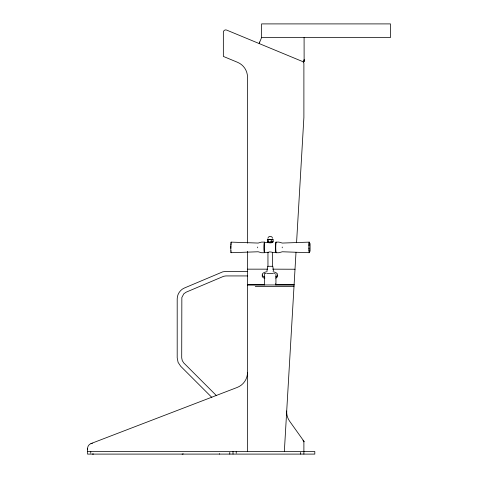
<?xml version="1.0" encoding="UTF-8"?>
<svg xmlns="http://www.w3.org/2000/svg" width="478" height="478" viewBox="0 0 478 478"><rect width="100%" height="100%" fill="white"/><g stroke="black" fill="none" stroke-linecap="round" stroke-linejoin="round"><path stroke-width="0.72" d="M264.507 284.942L264.543 273.763M267.955 266.294L267.961 252.402C270.542 250.848 273.285 253.43 276.009 252.408M257.666 247.024L257.666 247.807M282.241 247.024L282.241 247.807M308.967 247.891L309.015 250.753M264.436 242.101L261.538 242.101L258.156 243.063L231.167 242.125L230.826 246.941A5.294 0.329 -90 0 0 230.826 248.381M308.979 245.961L308.985 245.471M230.88 244.987L230.916 244.079M230.856 245.961L230.844 246.941A5.294 0.329 -90 0 0 230.856 248.871L230.844 249.367M309.003 244.987L309.015 244.521M284.338 451.525L295.996 252.384M296.557 242.752L303.889 117.498L303.889 63.67A2.384 2.384 0 0 0 302.419 61.471L226.638 30.078A2.384 2.384 0 0 0 223.346 32.283L223.346 56.422L237.56 62.313A16.109 16.109 0 0 1 247.508 77.197L247.508 243.153M230.964 243.308L231.143 242.143L231.268 242.495M310.091 251.309L310.091 243.523M266.999 270.805L267.632 266.294L272.807 266.294L273.44 270.805M304.127 59.601L303.817 62.026A2.031 0.311 -90 0 0 304.127 59.995M267.883 238.277C268.158 235.732 272.275 235.72 272.562 238.277M259.166 43.396L259.351 42.948M259.327 43.008L259.488 42.62M259.506 42.572L259.733 42.028M259.44 42.733L259.596 42.369M259.644 42.249L261.586 37.559L261.586 23.9L390.46 23.9L390.46 37.559L261.586 37.559M231.179 252.689L231.209 252.623A5.294 0.329 90 0 1 231.023 252.115L231.029 252.336M308.979 249.845L309.284 252.713L282.343 251.769L278.901 252.731L276.009 252.731M273.153 241.868L271.235 241.868C266.055 244.037 266.055 237.584 271.235 239.753L273.153 239.753L273.153 241.868L272.263 241.964M264.687 273.541L266.091 273.356M272.263 239.657L273.153 239.753M272.323 242.519C270.685 243.535 266.628 242.035 264.436 242.424M267.292 239.753L268.009 239.538M91.023 443.56L237.172 387.455A16.109 16.109 0 0 0 247.508 372.416M268.331 252.282L264.436 252.408M268.493 242.083L267.292 241.868M268.313 239.526L268.839 239.526M269.449 239.526L270.094 239.526M270.769 239.526L271.414 239.526M271.964 239.526L272.388 239.526M267.644 242.101L272.735 242.101M276.009 242.101L278.901 242.101L282.289 243.063L309.272 242.125A5.294 0.329 90 0 0 309.2 242.328M264.436 252.731L261.538 252.731L258.156 251.769L231.173 252.707A5.294 0.329 -90 0 1 231.059 252.509M247.508 269.162L267.549 269.162M272.741 269.162L295.01 269.234M247.688 271.42L225.903 271.42L222.754 271.845L184.46 287.983C180.14 289.776 177.159 294.275 177.195 298.953L177.195 357.825L178.103 362.39L180.69 366.256L211.832 397.397M266.999 273.356L273.44 273.356M274.354 273.356L274.975 273.356M247.688 275.931L225.903 275.931L223.704 276.266L186.223 292.136L183.845 293.749L181.849 297.519L181.706 357.825L182.273 360.663L183.875 363.065L216.283 395.473M247.508 284.786L264.513 284.786M275.609 284.786L294.095 284.786M247.508 284.942L294.089 284.942M255.252 286.549L293.994 286.549M87.54 451.525L314.811 451.525L314.811 454.1L87.54 454.1L87.54 448.627M267.985 242.448L268.331 242.549M304.092 37.559L304.127 61.13M272.323 252.312L272.484 266.294M309.284 252.713L309.087 251.524M275.418 283.818L275.943 284.918L275.937 273.996M230.916 250.753L230.94 251.159M308.979 248.871L308.943 247.891A5.294 0.329 -90 0 1 309.391 242.489M303.889 454.1L303.889 441.212L289.68 421.285A16.109 16.109 0 0 1 286.71 410.99M300.668 452.379L300.668 454.1M271.235 239.753L271.235 241.868M268.301 239.753L268.301 241.868M247.508 251.309L247.508 451.525M236.228 451.525L236.228 453.24M233.007 451.525L233.007 454.1M229.787 452.379L229.787 454.1M219.563 453.67L219.563 454.1M90.76 451.525L90.76 453.24M93.539 454.028A5.431 5.431 0 0 1 92.403 454.028M87.659 449.756A5.431 5.431 0 0 1 92.403 443.226M303.59 440.794A1.613 1.613 0 0 1 303.889 441.726M302.938 440.256A1.739 1.739 0 0 1 303.889 441.803M183.265 453.891A3.382 3.382 0 0 1 182.088 454.1M276.069 252.641A5.318 0.329 -90 0 1 275.681 247.419A5.318 0.329 -90 0 1 276.069 242.191M230.97 251.846A5.294 0.329 -90 0 1 230.856 249.851M276.063 252.324A4.995 0.311 -90 0 1 275.698 247.419A4.995 0.311 -90 0 1 276.063 242.507M264.549 252.061A4.995 0.311 -90 0 1 264.125 247.903A4.995 0.311 -90 0 1 264.489 242.507M264.555 252.36A5.318 0.329 -90 0 1 264.101 247.419A5.318 0.329 -90 0 1 264.555 242.471M309.039 244.073A5.294 0.329 90 0 1 309.111 242.979M273.04 271.713A7.732 3.268 0 0 1 275.752 276.84M264.842 277.174A7.732 3.268 0 0 1 267.124 271.647M277.521 275.418A7.732 3.268 0 0 1 275.752 278.112M264.842 278.447A7.732 3.268 0 0 1 262.559 274.946"/></g></svg>
